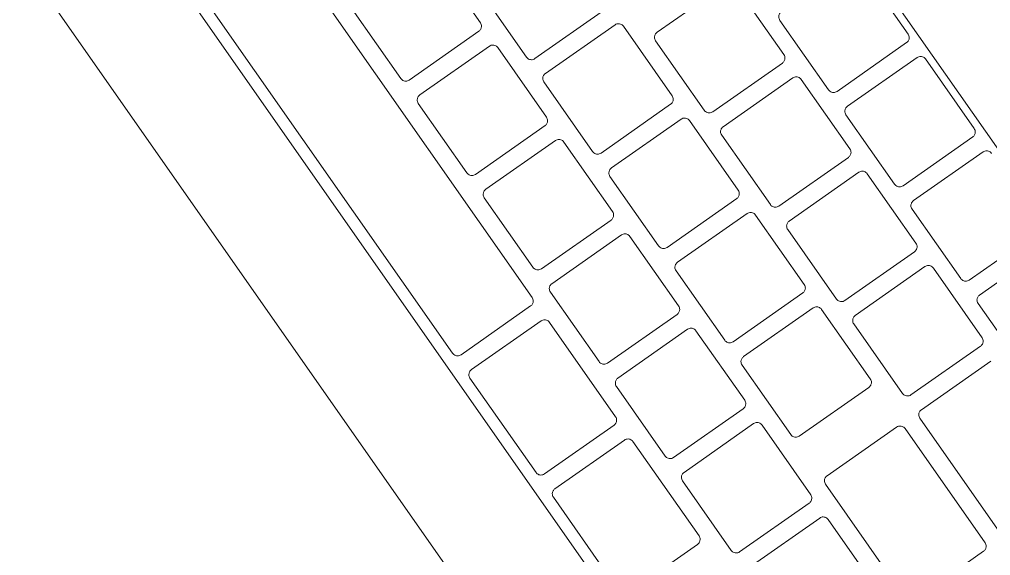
# Model space of a CAD drawing. Header units: inches. Extents: x 1 to 4637, y -664 to 702.
# Drawn here: x 1133.3 to 1139.61, y 527.63 to 531.11 of the extents above; entities that cross this region are included whole.
import ezdxf

# ---------------------------------------------------------------- set-up
doc = ezdxf.new("R2010")
doc.units = ezdxf.units.IN
doc.header["$MEASUREMENT"] = 0
doc.layers.add('I-FURN', color=30, linetype='Continuous', lineweight=9)

# ---------------------------------------------------------------- blocks, each defined once
blk = doc.blocks.new('Desk - Group 3 - No Side Chairs-V11-New Construction - Tel_Data_Elec Plan')
at = {"layer": 'I-FURN'}
for p, q in [((17.9286, 9.8571), (27.1521, 16.3155)), ((26.3269, 14.9543), (26.0103, 15.4065)), ((25.9135, 15.3387), (26.2302, 14.8865)), ((26.8332, 15.2607), (26.3817, 14.9446)), ((27.8688, 15.086), (27.127, 14.5666)), ((27.0722, 14.5763), (26.7555, 15.0285)), ((25.7142, 14.5252), (25.3975, 14.9774)), ((26.1525, 14.6543), (26.604, 14.9704)), ((26.6588, 14.9608), (26.9754, 14.5086)), ((27.1943, 14.4706), (27.936, 14.99)), ((27.9909, 14.9803), (28.3075, 14.5281)), ((24.7944, 14.6032), (25.2459, 14.9193)), ((25.3008, 14.9097), (25.6174, 14.4575)), ((26.2205, 14.8317), (25.769, 14.5155)), ((26.4594, 14.1472), (26.1428, 14.5995)), ((25.1014, 14.0962), (24.7848, 14.5484)), ((25.5397, 14.2252), (25.9912, 14.5414)), ((26.046, 14.5317), (26.3627, 14.0795)), ((24.1817, 14.1741), (24.6332, 14.4903)), ((24.688, 14.4806), (25.0047, 14.0284)), ((26.9658, 14.4537), (26.5143, 14.1376)), ((28.2978, 14.4733), (27.5561, 13.9539)), ((25.6077, 14.4026), (25.1562, 14.0865)), ((27.5012, 13.9635), (27.1846, 14.4158)), ((27.7846, 13.9707), (28.3651, 14.3772)), ((26.4203, 13.9286), (26.8718, 14.2448)), ((26.9266, 14.2351), (27.2432, 13.7829)), ((25.8467, 13.7182), (25.53, 14.1704)), ((24.927, 13.7962), (25.3785, 14.1123)), ((25.4333, 14.1027), (25.7499, 13.6504)), ((26.353, 14.0247), (25.9015, 13.7085)), ((24.995, 13.9736), (24.5435, 13.6574)), ((28.0915, 13.4637), (27.7749, 13.9159)), ((25.8075, 13.4996), (26.259, 13.8157)), ((26.7272, 13.4216), (26.4106, 13.8738)), ((27.1718, 13.5417), (27.6233, 13.8578)), ((27.6782, 13.8482), (27.9948, 13.396)), ((26.3138, 13.806), (26.6305, 13.3538)), ((25.2339, 13.2891), (24.9173, 13.7413)), ((27.2336, 13.7281), (26.7821, 13.4119)), ((24.3142, 13.3671), (24.7657, 13.6833)), ((24.8205, 13.6736), (25.1372, 13.2214)), ((25.7403, 13.5956), (25.2888, 13.2795)), ((26.1145, 12.9925), (25.7978, 13.4447)), ((27.4788, 13.0347), (27.1622, 13.4869)), ((25.1948, 13.0705), (25.6463, 13.3867)), ((25.7011, 13.377), (26.0177, 12.9248)), ((26.5591, 13.1126), (27.0106, 13.4288)), ((27.0654, 13.4191), (27.382, 12.9669)), ((24.6212, 12.8601), (24.3045, 13.3123)), ((27.9851, 13.3411), (27.5336, 13.025)), ((29.2973, 13.2517), (20.0738, 6.7933)), ((26.6208, 13.299), (26.1693, 12.9829)), ((25.1275, 13.1666), (24.676, 12.8504)), ((27.2784, 12.7031), (27.8911, 13.1322)), ((27.946, 13.1225), (28.2626, 12.6703)), ((26.866, 12.6056), (26.5494, 13.0578)), ((25.5017, 12.5635), (25.1851, 13.0157)), ((25.9463, 12.6836), (26.3978, 12.9997)), ((24.582, 12.6415), (25.0335, 12.9576)), ((25.0883, 12.9479), (25.405, 12.4957)), ((26.4527, 12.9901), (26.7693, 12.5379)), ((15.2461, 2.4997), (30.0812, 12.8874)), ((26.0081, 12.87), (25.5566, 12.5538)), ((27.3724, 12.9121), (26.9209, 12.5959)), ((26.2533, 12.1765), (25.9366, 12.6288)), ((27.5853, 12.1961), (27.2687, 12.6483)), ((28.2529, 12.6155), (27.6402, 12.1864)), ((24.889, 12.1344), (24.5723, 12.5866)), ((25.3336, 12.2545), (25.7851, 12.5707)), ((25.8399, 12.561), (26.1565, 12.1088)), ((26.5044, 12.1612), (27.1171, 12.5902)), ((27.172, 12.5805), (27.4886, 12.1283)), ((24.4756, 12.5189), (24.7922, 12.0667)), ((25.3953, 12.4409), (24.9438, 12.1248)), ((26.7596, 12.483), (26.3081, 12.1669)), ((25.6405, 11.7475), (25.3239, 12.1997)), ((24.7208, 11.8255), (25.1723, 12.1416)), ((25.2271, 12.132), (25.5438, 11.6797)), ((23.2794, 9.903), (26.3431, 12.0482)), ((26.1469, 12.054), (25.6954, 11.7378)), ((26.8113, 11.6541), (26.4947, 12.1063)), ((27.4789, 12.0735), (26.8662, 11.6445)), ((24.7826, 12.0118), (24.3311, 11.6957)), ((26.398, 12.0386), (26.7146, 11.5864)), ((25.0278, 11.3184), (24.7111, 11.7706)), ((24.1081, 11.3964), (24.5596, 11.7126)), ((24.6144, 11.7029), (24.931, 11.2507)), ((25.5341, 11.6249), (25.0826, 11.3088)), ((26.7049, 11.5315), (23.6412, 9.3863)), ((24.9214, 11.1959), (24.4699, 10.8797))]:
    blk.add_line(p, q, dxfattribs=at)
for points in [[(25.3975, 14.9774), (25.3952, 14.9807), (25.3916, 14.9881), (25.3898, 15.0004), (25.3918, 15.0128), (25.3977, 15.0239), (25.4038, 15.0298), (25.4072, 15.0322)], [(26.2302, 14.8865), (26.2325, 14.8832), (26.2361, 14.8758), (26.2379, 14.8635), (26.2358, 14.8511), (26.23, 14.84), (26.2239, 14.8341), (26.2205, 14.8317)], [(26.1428, 14.5995), (26.1405, 14.6028), (26.1368, 14.6102), (26.135, 14.6225), (26.1371, 14.6349), (26.143, 14.646), (26.149, 14.6519), (26.1525, 14.6543)], [(24.7848, 14.5484), (24.7824, 14.5517), (24.7788, 14.5591), (24.777, 14.5714), (24.7791, 14.5837), (24.7849, 14.5949), (24.791, 14.6008), (24.7944, 14.6032)], [(26.9754, 14.5086), (26.9778, 14.5052), (26.9814, 14.4978), (26.9832, 14.4854), (26.9811, 14.4731), (26.9752, 14.462), (26.9692, 14.4561), (26.9658, 14.4537)], [(25.6174, 14.4575), (25.6197, 14.4541), (25.6234, 14.4467), (25.6252, 14.4344), (25.6231, 14.4221), (25.6172, 14.4109), (25.6112, 14.405), (25.6077, 14.4026)], [(27.1846, 14.4158), (27.1823, 14.4191), (27.1786, 14.4266), (27.1768, 14.4389), (27.179, 14.4512), (27.1848, 14.4624), (27.1909, 14.4682), (27.1943, 14.4706)], [(25.53, 14.1704), (25.5277, 14.1737), (25.5241, 14.1812), (25.5223, 14.1935), (25.5244, 14.2058), (25.5302, 14.217), (25.5363, 14.2228), (25.5397, 14.2252)], [(26.3627, 14.0795), (26.365, 14.0762), (26.3687, 14.0687), (26.3704, 14.0564), (26.3683, 14.044), (26.3625, 14.0329), (26.3564, 14.0271), (26.353, 14.0247)], [(25.0047, 14.0284), (25.007, 14.0251), (25.0106, 14.0177), (25.0124, 14.0054), (25.0103, 13.993), (25.0045, 13.9819), (24.9984, 13.976), (24.995, 13.9736)], [(27.7749, 13.9159), (27.7725, 13.9193), (27.7689, 13.9267), (27.7671, 13.9391), (27.7693, 13.9515), (27.7752, 13.9625), (27.7812, 13.9684), (27.7846, 13.9707)], [(26.4106, 13.8738), (26.4083, 13.8771), (26.4046, 13.8846), (26.4028, 13.8969), (26.405, 13.9093), (26.4108, 13.9204), (26.4169, 13.9262), (26.4203, 13.9286)], [(24.9173, 13.7413), (24.915, 13.7447), (24.9113, 13.7521), (24.9095, 13.7644), (24.9116, 13.7768), (24.9175, 13.7879), (24.9235, 13.7938), (24.927, 13.7962)], [(27.2432, 13.7829), (27.2456, 13.7795), (27.2492, 13.7721), (27.251, 13.7597), (27.2489, 13.7474), (27.243, 13.7363), (27.237, 13.7304), (27.2336, 13.7281)], [(25.7499, 13.6504), (25.7523, 13.6471), (25.7559, 13.6396), (25.7577, 13.6273), (25.7556, 13.615), (25.7497, 13.6039), (25.7437, 13.598), (25.7403, 13.5956)], [(25.7978, 13.4447), (25.7955, 13.4481), (25.7919, 13.4555), (25.7901, 13.4679), (25.7922, 13.4802), (25.7981, 13.4913), (25.8041, 13.4972), (25.8075, 13.4996)], [(27.1622, 13.4869), (27.1598, 13.4902), (27.1561, 13.4977), (27.1544, 13.5101), (27.1565, 13.5224), (27.1624, 13.5335), (27.1684, 13.5393), (27.1718, 13.5417)], [(27.9948, 13.396), (27.9972, 13.3926), (28.0008, 13.3851), (28.0026, 13.3727), (28.0004, 13.3604), (27.9945, 13.3493), (27.9885, 13.3435), (27.9851, 13.3411)], [(26.6305, 13.3538), (26.6328, 13.3505), (26.6365, 13.343), (26.6383, 13.3306), (26.6361, 13.3183), (26.6302, 13.3072), (26.6242, 13.3014), (26.6208, 13.299)], [(25.1372, 13.2214), (25.1395, 13.218), (25.1432, 13.2106), (25.1449, 13.1983), (25.1428, 13.1859), (25.137, 13.1748), (25.1309, 13.1689), (25.1275, 13.1666)], [(25.1851, 13.0157), (25.1827, 13.019), (25.1791, 13.0265), (25.1773, 13.0388), (25.1795, 13.0512), (25.1853, 13.0623), (25.1914, 13.0681), (25.1948, 13.0705)], [(26.5494, 13.0578), (26.547, 13.0612), (26.5434, 13.0686), (26.5416, 13.081), (26.5438, 13.0933), (26.5497, 13.1044), (26.5557, 13.1103), (26.5591, 13.1126)], [(27.382, 12.9669), (27.3844, 12.9635), (27.3881, 12.9561), (27.3898, 12.9437), (27.3876, 12.9313), (27.3818, 12.9203), (27.3758, 12.9144), (27.3724, 12.9121)], [(26.0177, 12.9248), (26.0201, 12.9214), (26.0237, 12.914), (26.0255, 12.9016), (26.0234, 12.8893), (26.0175, 12.8782), (26.0115, 12.8723), (26.0081, 12.87)], [(25.9366, 12.6288), (25.9343, 12.6321), (25.9306, 12.6396), (25.9289, 12.652), (25.931, 12.6643), (25.9369, 12.6754), (25.9429, 12.6812), (25.9463, 12.6836)], [(27.2687, 12.6483), (27.2663, 12.6517), (27.2627, 12.6591), (27.2609, 12.6715), (27.2631, 12.6839), (27.269, 12.6949), (27.275, 12.7008), (27.2784, 12.7031)], [(24.5723, 12.5866), (24.57, 12.59), (24.5663, 12.5974), (24.5646, 12.6098), (24.5667, 12.6221), (24.5726, 12.6332), (24.5786, 12.6391), (24.582, 12.6415)], [(25.405, 12.4957), (25.4073, 12.4924), (25.411, 12.4849), (25.4127, 12.4725), (25.4106, 12.4602), (25.4047, 12.4491), (25.3987, 12.4433), (25.3953, 12.4409)], [(26.7693, 12.5379), (26.7716, 12.5345), (26.7753, 12.527), (26.7771, 12.5146), (26.7749, 12.5023), (26.769, 12.4912), (26.763, 12.4854), (26.7596, 12.483)], [(25.3239, 12.1997), (25.3215, 12.2031), (25.3179, 12.2105), (25.3161, 12.2229), (25.3183, 12.2352), (25.3242, 12.2463), (25.3302, 12.2522), (25.3336, 12.2545)], [(26.4947, 12.1063), (26.4923, 12.1097), (26.4887, 12.1172), (26.4869, 12.1296), (26.4891, 12.1419), (26.495, 12.153), (26.501, 12.1588), (26.5044, 12.1612)], [(27.4886, 12.1283), (27.491, 12.125), (27.4946, 12.1175), (27.4964, 12.1051), (27.4942, 12.0927), (27.4883, 12.0817), (27.4823, 12.0759), (27.4789, 12.0735)], [(24.7922, 12.0667), (24.7946, 12.0633), (24.7982, 12.0559), (24.8, 12.0435), (24.7979, 12.0312), (24.792, 12.0201), (24.786, 12.0142), (24.7826, 12.0118)], [(26.1565, 12.1088), (26.1589, 12.1054), (26.1626, 12.0979), (26.1643, 12.0856), (26.1621, 12.0732), (26.1563, 12.0622), (26.1503, 12.0563), (26.1469, 12.054)], [(24.7111, 11.7706), (24.7088, 11.774), (24.7051, 11.7815), (24.7034, 11.7939), (24.7055, 11.8062), (24.7114, 11.8173), (24.7174, 11.8231), (24.7208, 11.8255)], [(25.5438, 11.6797), (25.5461, 11.6764), (25.5498, 11.6689), (25.5516, 11.6565), (25.5494, 11.6442), (25.5435, 11.6331), (25.5375, 11.6273), (25.5341, 11.6249)], [(26.7146, 11.5864), (26.717, 11.583), (26.7206, 11.5755), (26.7224, 11.5631), (26.7202, 11.5508), (26.7143, 11.5397), (26.7083, 11.5339), (26.7049, 11.5315)], [(24.931, 11.2507), (24.9334, 11.2473), (24.937, 11.2398), (24.9388, 11.2275), (24.9366, 11.2151), (24.9308, 11.204), (24.9248, 11.1982), (24.9214, 11.1959)]]:
    blk.add_open_spline(points, degree=3, dxfattribs=at)
for points, knots in [([(26.3817, 14.9446), (26.3783, 14.9422), (26.3707, 14.9385), (26.3593, 14.937), (26.349, 14.9384), (26.3375, 14.943), (26.3304, 14.9493), (26.3269, 14.9543)], [0, 0, 0, 0, 0.2, 0.4, 0.55, 0.7, 1, 1, 1, 1]), ([(26.604, 14.9704), (26.6074, 14.9728), (26.615, 14.9765), (26.6264, 14.9781), (26.6367, 14.9766), (26.6482, 14.9721), (26.6553, 14.9658), (26.6588, 14.9608)], [0, 0, 0, 0, 0.2, 0.4, 0.55, 0.7, 1, 1, 1, 1]), ([(27.936, 14.99), (27.9394, 14.9923), (27.947, 14.996), (27.9584, 14.9976), (27.9687, 14.9962), (27.9802, 14.9916), (27.9873, 14.9853), (27.9909, 14.9803)], [0, 0, 0, 0, 0.2, 0.4, 0.55, 0.7, 1, 1, 1, 1]), ([(25.2459, 14.9193), (25.2494, 14.9217), (25.257, 14.9254), (25.2685, 14.927), (25.2787, 14.9255), (25.2902, 14.9209), (25.2973, 14.9147), (25.3008, 14.9097)], [0, 0, 0, 0, 0.2, 0.4, 0.55, 0.7, 1, 1, 1, 1]), ([(27.127, 14.5666), (27.1236, 14.5642), (27.1161, 14.5606), (27.1046, 14.559), (27.0944, 14.5604), (27.0828, 14.565), (27.0757, 14.5713), (27.0722, 14.5763)], [0, 0, 0, 0, 0.2, 0.4, 0.55, 0.7, 1, 1, 1, 1]), ([(25.769, 14.5155), (25.7656, 14.5131), (25.758, 14.5095), (25.7465, 14.5079), (25.7363, 14.5094), (25.7247, 14.5139), (25.7177, 14.5202), (25.7142, 14.5252)], [0, 0, 0, 0, 0.2, 0.4, 0.55, 0.7, 1, 1, 1, 1]), ([(25.9912, 14.5414), (25.9946, 14.5438), (26.0022, 14.5474), (26.0136, 14.549), (26.0239, 14.5475), (26.0355, 14.543), (26.0425, 14.5367), (26.046, 14.5317)], [0, 0, 0, 0, 0.2, 0.4, 0.55, 0.7, 1, 1, 1, 1]), ([(24.6332, 14.4903), (24.6366, 14.4927), (24.6442, 14.4964), (24.6557, 14.4979), (24.666, 14.4964), (24.6775, 14.4919), (24.6845, 14.4856), (24.688, 14.4806)], [0, 0, 0, 0, 0.2, 0.4, 0.55, 0.7, 1, 1, 1, 1]), ([(26.8718, 14.2448), (26.8752, 14.2471), (26.8827, 14.2508), (26.8941, 14.2524), (26.9044, 14.251), (26.916, 14.2464), (26.9231, 14.2401), (26.9266, 14.2351)], [0, 0, 0, 0, 0.2, 0.4, 0.55, 0.7, 1, 1, 1, 1]), ([(26.5143, 14.1376), (26.5109, 14.1352), (26.5033, 14.1315), (26.4919, 14.13), (26.4816, 14.1314), (26.47, 14.1359), (26.463, 14.1422), (26.4594, 14.1472)], [0, 0, 0, 0, 0.2, 0.4, 0.55, 0.7, 1, 1, 1, 1]), ([(25.1562, 14.0865), (25.1528, 14.0841), (25.1452, 14.0804), (25.1338, 14.0789), (25.1235, 14.0803), (25.112, 14.0849), (25.1049, 14.0911), (25.1014, 14.0962)], [0, 0, 0, 0, 0.2, 0.4, 0.55, 0.7, 1, 1, 1, 1]), ([(25.3785, 14.1123), (25.3819, 14.1147), (25.3895, 14.1184), (25.4009, 14.1199), (25.4112, 14.1185), (25.4227, 14.1139), (25.4298, 14.1077), (25.4333, 14.1027)], [0, 0, 0, 0, 0.2, 0.4, 0.55, 0.7, 1, 1, 1, 1]), ([(27.5561, 13.9539), (27.5527, 13.9515), (27.5451, 13.9478), (27.5306, 13.9458), (27.5142, 13.9501), (27.5048, 13.9585), (27.5012, 13.9635)], [0, 0, 0, 0, 0.2, 0.4, 0.7, 1, 1, 1, 1]), ([(26.259, 13.8157), (26.2624, 13.8181), (26.27, 13.8218), (26.2814, 13.8233), (26.2917, 13.8219), (26.3032, 13.8174), (26.3103, 13.8111), (26.3138, 13.806)], [0, 0, 0, 0, 0.2, 0.4, 0.55, 0.7, 1, 1, 1, 1]), ([(27.6233, 13.8578), (27.6267, 13.8602), (27.6342, 13.8639), (27.6487, 13.8659), (27.6651, 13.8616), (27.6746, 13.8532), (27.6782, 13.8482)], [0, 0, 0, 0, 0.2, 0.4, 0.7, 1, 1, 1, 1]), ([(24.7657, 13.6833), (24.7691, 13.6857), (24.7767, 13.6893), (24.7881, 13.6909), (24.7984, 13.6894), (24.81, 13.6849), (24.817, 13.6786), (24.8205, 13.6736)], [0, 0, 0, 0, 0.2, 0.4, 0.55, 0.7, 1, 1, 1, 1]), ([(25.9015, 13.7085), (25.8981, 13.7061), (25.8906, 13.7025), (25.8791, 13.7009), (25.8689, 13.7023), (25.8573, 13.7069), (25.8502, 13.7132), (25.8467, 13.7182)], [0, 0, 0, 0, 0.2, 0.4, 0.55, 0.7, 1, 1, 1, 1]), ([(24.5435, 13.6574), (24.5401, 13.655), (24.5325, 13.6514), (24.521, 13.6498), (24.5108, 13.6513), (24.4992, 13.6558), (24.4922, 13.6621), (24.4887, 13.6671)], [0, 0, 0, 0, 0.2, 0.4, 0.55, 0.7, 1, 1, 1, 1]), ([(27.0106, 13.4288), (27.014, 13.4312), (27.0215, 13.4348), (27.036, 13.4368), (27.0524, 13.4326), (27.0619, 13.4242), (27.0654, 13.4191)], [0, 0, 0, 0, 0.2, 0.4, 0.7, 1, 1, 1, 1]), ([(25.6463, 13.3867), (25.6497, 13.389), (25.6572, 13.3927), (25.6686, 13.3943), (25.6789, 13.3928), (25.6905, 13.3883), (25.6976, 13.382), (25.7011, 13.377)], [0, 0, 0, 0, 0.2, 0.4, 0.55, 0.7, 1, 1, 1, 1]), ([(26.7821, 13.4119), (26.7787, 13.4095), (26.7711, 13.4059), (26.7566, 13.4039), (26.7402, 13.4081), (26.7308, 13.4165), (26.7272, 13.4216)], [0, 0, 0, 0, 0.2, 0.4, 0.7, 1, 1, 1, 1]), ([(25.2888, 13.2795), (25.2854, 13.2771), (25.2778, 13.2734), (25.2664, 13.2718), (25.2561, 13.2733), (25.2445, 13.2778), (25.2375, 13.2841), (25.2339, 13.2891)], [0, 0, 0, 0, 0.2, 0.4, 0.55, 0.7, 1, 1, 1, 1]), ([(27.8911, 13.1322), (27.8945, 13.1345), (27.902, 13.1382), (27.9165, 13.1402), (27.9329, 13.136), (27.9424, 13.1276), (27.946, 13.1225)], [0, 0, 0, 0, 0.2, 0.4, 0.7, 1, 1, 1, 1]), ([(26.3978, 12.9997), (26.4012, 13.0021), (26.4087, 13.0058), (26.4232, 13.0078), (26.4396, 13.0035), (26.4491, 12.9951), (26.4527, 12.9901)], [0, 0, 0, 0, 0.2, 0.4, 0.7, 1, 1, 1, 1]), ([(27.5336, 13.025), (27.5302, 13.0226), (27.5227, 13.019), (27.5082, 13.0169), (27.4918, 13.0212), (27.4823, 13.0296), (27.4788, 13.0347)], [0, 0, 0, 0, 0.2, 0.4, 0.7, 1, 1, 1, 1]), ([(25.0335, 12.9576), (25.0369, 12.96), (25.0445, 12.9637), (25.0559, 12.9652), (25.0662, 12.9638), (25.0777, 12.9593), (25.0848, 12.953), (25.0883, 12.9479)], [0, 0, 0, 0, 0.2, 0.4, 0.55, 0.7, 1, 1, 1, 1]), ([(26.1693, 12.9829), (26.1659, 12.9805), (26.1584, 12.9768), (26.1439, 12.9748), (26.1275, 12.9791), (26.118, 12.9875), (26.1145, 12.9925)], [0, 0, 0, 0, 0.2, 0.4, 0.7, 1, 1, 1, 1]), ([(24.676, 12.8504), (24.6726, 12.848), (24.6651, 12.8444), (24.6536, 12.8428), (24.6433, 12.8442), (24.6318, 12.8488), (24.6247, 12.8551), (24.6212, 12.8601)], [0, 0, 0, 0, 0.2, 0.4, 0.55, 0.7, 1, 1, 1, 1]), ([(25.5566, 12.5538), (25.5532, 12.5514), (25.5456, 12.5478), (25.5311, 12.5458), (25.5147, 12.55), (25.5053, 12.5584), (25.5017, 12.5635)], [0, 0, 0, 0, 0.2, 0.4, 0.7, 1, 1, 1, 1]), ([(25.7851, 12.5707), (25.7885, 12.573), (25.796, 12.5767), (25.8105, 12.5787), (25.8269, 12.5745), (25.8364, 12.5661), (25.8399, 12.561)], [0, 0, 0, 0, 0.2, 0.4, 0.7, 1, 1, 1, 1]), ([(26.9209, 12.5959), (26.9175, 12.5936), (26.91, 12.5899), (26.8955, 12.5879), (26.8791, 12.5921), (26.8696, 12.6005), (26.866, 12.6056)], [0, 0, 0, 0, 0.2, 0.4, 0.7, 1, 1, 1, 1]), ([(27.1171, 12.5902), (27.1205, 12.5926), (27.128, 12.5962), (27.1425, 12.5983), (27.1589, 12.594), (27.1684, 12.5856), (27.172, 12.5805)], [0, 0, 0, 0, 0.2, 0.4, 0.7, 1, 1, 1, 1]), ([(26.3081, 12.1669), (26.3047, 12.1645), (26.2972, 12.1608), (26.2827, 12.1588), (26.2663, 12.1631), (26.2568, 12.1715), (26.2533, 12.1765)], [0, 0, 0, 0, 0.2, 0.4, 0.7, 1, 1, 1, 1]), ([(27.6402, 12.1864), (27.6368, 12.184), (27.6293, 12.1804), (27.6148, 12.1784), (27.5984, 12.1826), (27.5889, 12.191), (27.5853, 12.1961)], [0, 0, 0, 0, 0.2, 0.4, 0.7, 1, 1, 1, 1]), ([(24.9438, 12.1248), (24.9404, 12.1224), (24.9329, 12.1187), (24.9184, 12.1167), (24.902, 12.121), (24.8925, 12.1294), (24.889, 12.1344)], [0, 0, 0, 0, 0.2, 0.4, 0.7, 1, 1, 1, 1]), ([(25.1723, 12.1416), (25.1757, 12.144), (25.1832, 12.1477), (25.1977, 12.1497), (25.2141, 12.1454), (25.2236, 12.137), (25.2271, 12.132)], [0, 0, 0, 0, 0.2, 0.4, 0.7, 1, 1, 1, 1]), ([(26.3431, 12.0482), (26.3465, 12.0506), (26.354, 12.0543), (26.3685, 12.0563), (26.3849, 12.0521), (26.3944, 12.0436), (26.398, 12.0386)], [0, 0, 0, 0, 0.2, 0.4, 0.7, 1, 1, 1, 1]), ([(25.6954, 11.7378), (25.692, 11.7355), (25.6845, 11.7318), (25.67, 11.7298), (25.6536, 11.734), (25.6441, 11.7424), (25.6405, 11.7475)], [0, 0, 0, 0, 0.2, 0.4, 0.7, 1, 1, 1, 1]), ([(24.5596, 11.7126), (24.563, 11.7149), (24.5705, 11.7186), (24.585, 11.7206), (24.6014, 11.7164), (24.6109, 11.7079), (24.6144, 11.7029)], [0, 0, 0, 0, 0.2, 0.4, 0.7, 1, 1, 1, 1]), ([(26.8662, 11.6445), (26.8628, 11.6421), (26.8553, 11.6384), (26.8408, 11.6364), (26.8244, 11.6406), (26.8149, 11.6491), (26.8113, 11.6541)], [0, 0, 0, 0, 0.2, 0.4, 0.7, 1, 1, 1, 1]), ([(25.0826, 11.3088), (25.0792, 11.3064), (25.0717, 11.3027), (25.0572, 11.3007), (25.0408, 11.305), (25.0313, 11.3134), (25.0278, 11.3184)], [0, 0, 0, 0, 0.2, 0.4, 0.7, 1, 1, 1, 1])]:
    blk.add_open_spline(points, degree=3, knots=knots, dxfattribs=at)

msp = doc.modelspace()

# ---------------------------------------------------------------- block references
at = {"layer": 'I-FURN', "rotation": 269.9999999999997}
msp.add_blockref('Desk - Group 3 - No Side Chairs-V11-New Construction - Tel_Data_Elec Plan', (1124.5856, 555.6462), dxfattribs=at)

doc.saveas('drawing.dxf')
